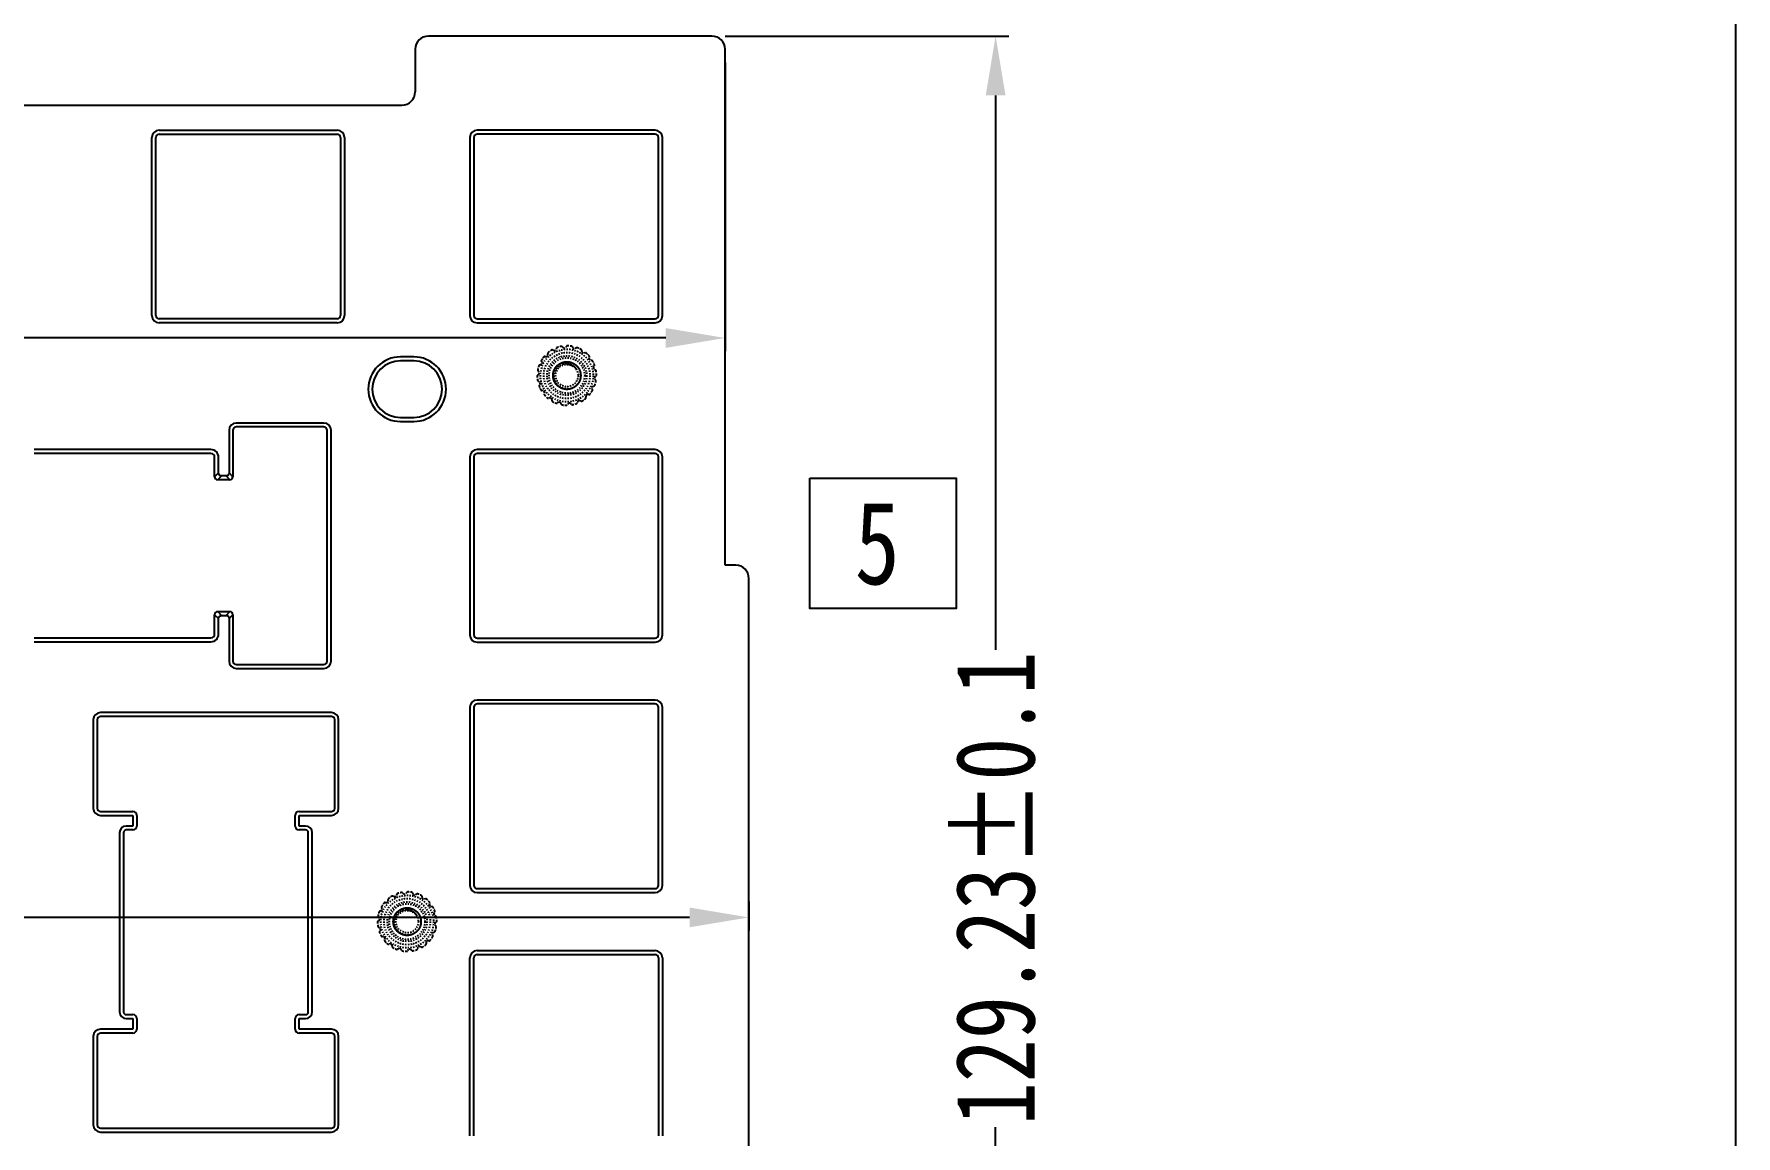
# Model space of a CAD drawing. Header units: inches. Extents: x 87 to 1202, y -45 to 350.
# Drawn here: x 1072.9 to 1201.9, y 188.5 to 272 of the extents above; entities that cross this region are included whole.
import ezdxf

# ---------------------------------------------------------------- set-up
doc = ezdxf.new("R2010")
doc.units = ezdxf.units.IN
doc.header["$LTSCALE"] = 0.909449
doc.header["$MEASUREMENT"] = 0
doc.header["$PDMODE"] = 3
doc.header["$PDSIZE"] = 0.3125
doc.linetypes.add('HIDDEN', pattern=[0.2, 0.1, -0.1])
doc.linetypes.add('PHANTOM', pattern=[0.8, 0.45, -0.05, 0.1, -0.05, 0.1, -0.05])
doc.layers.get('0').update_dxf_attribs({"linetype": 'CONTINUOUS'})
doc.layers.get('Defpoints').update_dxf_attribs({"linetype": 'CONTINUOUS'})
doc.layers.add('DEFAULT_2', color=8, linetype='HIDDEN')
doc.layers.add('DEFAULT_3', color=7, linetype='PHANTOM')
doc.styles.get("Standard").update_dxf_attribs({"font": 'txt', "width": 0.8})
doc.dimstyles.get("Standard").update_dxf_attribs({"dimtxt": 6, "dimasz": 4.5, "dimexe": 1, "dimexo": 1, "dimgap": 0.09, "dimtad": 0, "dimzin": 1, "dimdsep": 46, "dimtxsty": 'STANDARD', "dimcen": 0.09, "dimclrd": 5, "dimclre": 5, "dimclrt": 1, "dimadec": 0, "dimazin": 0, "dimtp": 0.01, "dimtm": 0.01, "dimtfac": 1, "dimtofl": 0, "dimtmove": 0, "dimatfit": 3, "dimfxl": 1, "dimtolj": 1, "dimtzin": 4, "dimarcsym": 0})

# ---------------------------------------------------------------- blocks, each defined once
blk = doc.blocks.new('*D7')
at = {"layer": 'DEFAULT_3', "color": 3, "linetype": 'ByBlock', "lineweight": -2}
for p, q in [((1125.28, 269.85), (1125.28, 247.96)), ((811.15, 248.96), (806.65, 248.96)), ((1120.78, 248.96), (815.65, 248.96))]:
    blk.add_line(p, q, dxfattribs=at)
at = {"layer": 'DEFAULT_3', "color": 3, "linetype": 'ByBlock'}
for points in [[(815.65, 249.71), (815.65, 248.21), (811.15, 248.96)], [(1120.78, 249.71), (1120.78, 248.21), (1125.28, 248.96)]]:
    blk.add_solid(points, dxfattribs=at)
at = {"layer": 'Defpoints', "color": 0, "linetype": 'ByBlock'}
for p in [(1125.28, 270.85), (811.15, 248.96), (1125.28, 248.96)]:
    blk.add_point(p, dxfattribs=at)
at = {"layer": 'DEFAULT_3', "color": 3, "linetype": 'ByBlock', "insert": (789.36, 248.96), "char_height": 6, "attachment_point": 5}
blk.add_mtext('\\A1;314.13%%P0.1', dxfattribs=at)
blk = doc.blocks.new('*D8')
at = {"layer": 'DEFAULT_3', "color": 3, "linetype": 'ByBlock', "lineweight": -2}
for p, q in [((769.86, 206.73), (769.86, 204.03)), ((1127.08, 206.23), (1127.08, 204.03)), ((769.86, 205.03), (764.05, 205.03)), ((1122.58, 205.03), (774.36, 205.03))]:
    blk.add_line(p, q, dxfattribs=at)
at = {"layer": 'DEFAULT_3', "color": 3, "linetype": 'ByBlock'}
for points in [[(774.36, 205.78), (774.36, 204.28), (769.86, 205.03)], [(1122.58, 205.78), (1122.58, 204.28), (1127.08, 205.03)]]:
    blk.add_solid(points, dxfattribs=at)
at = {"layer": 'Defpoints', "color": 0, "linetype": 'ByBlock'}
for p in [(769.86, 207.73), (1127.08, 207.23), (1127.08, 205.03)]:
    blk.add_point(p, dxfattribs=at)
at = {"layer": 'DEFAULT_3', "color": 3, "linetype": 'ByBlock', "insert": (746.4, 205.03), "char_height": 6, "attachment_point": 5}
blk.add_mtext('\\A1;357.22{\\H0.7x;\\S+0.1^ -0.2;}', dxfattribs=at)
blk = doc.blocks.new('*D11')
at = {"layer": 'DEFAULT_3', "color": 3, "linetype": 'ByBlock', "lineweight": -2}
for p, q in [((1125.28, 271.85), (1146.78, 271.85)), ((1145.78, 267.35), (1145.78, 225.32)), ((1145.78, 147.11), (1145.78, 189.14)), ((1125.28, 142.61), (1146.78, 142.61))]:
    blk.add_line(p, q, dxfattribs=at)
at = {"layer": 'DEFAULT_3', "color": 3, "linetype": 'ByBlock'}
for points in [[(1145.03, 267.35), (1146.53, 267.35), (1145.78, 271.85)], [(1145.03, 147.11), (1146.53, 147.11), (1145.78, 142.61)]]:
    blk.add_solid(points, dxfattribs=at)
at = {"layer": 'Defpoints', "color": 0, "linetype": 'ByBlock'}
for p in [(1124.28, 271.85), (1145.78, 271.85), (1124.28, 142.61)]:
    blk.add_point(p, dxfattribs=at)
at = {"layer": 'DEFAULT_3', "color": 3, "linetype": 'ByBlock', "insert": (1145.78, 207.23), "char_height": 6, "attachment_point": 5, "rotation": 90}
blk.add_mtext('\\A1;129.23%%P0.1', dxfattribs=at)

msp = doc.modelspace()

# ---------------------------------------------------------------- linework, layer by layer
at = {"color": 7, "linetype": 'Continuous'}
for p, q in [((1124.278, 271.846), (1102.778, 271.846)), ((1101.778, 270.846), (1101.778, 267.611)), ((1125.278, 231.733), (1125.278, 270.846)), ((987.495, 266.611), (1100.778, 266.611)), ((1082.371, 264.711), (1095.871, 264.711)), ((1119.97, 264.711), (1106.47, 264.711)), ((1081.821, 250.661), (1081.821, 264.161)), ((1082.121, 250.661), (1082.121, 264.161)), ((1082.371, 264.411), (1095.871, 264.411)), ((1096.121, 264.161), (1096.121, 250.661)), ((1096.421, 264.161), (1096.421, 250.661)), ((1105.92, 264.161), (1105.92, 250.661)), ((1106.22, 264.161), (1106.22, 250.661)), ((1119.97, 264.411), (1106.47, 264.411)), ((1120.22, 250.661), (1120.22, 264.161)), ((1120.52, 250.661), (1120.52, 264.161)), ((1095.871, 250.411), (1082.371, 250.411)), ((1106.47, 250.411), (1119.97, 250.411)), ((1095.871, 250.111), (1082.371, 250.111)), ((1106.47, 250.111), (1119.97, 250.111)), ((1101.671, 247.528), (1100.671, 247.528)), ((1101.671, 247.228), (1100.671, 247.228)), ((1100.671, 242.928), (1101.671, 242.928)), ((1100.671, 242.628), (1101.671, 242.628)), ((1087.666, 241.961), (1087.666, 238.724)), ((1087.966, 241.961), (1087.966, 238.443)), ((1094.859, 242.511), (1088.216, 242.511)), ((1094.859, 242.211), (1088.216, 242.211)), ((1095.109, 224.461), (1095.109, 241.961)), ((1095.409, 224.461), (1095.409, 241.961)), ((1086.296, 240.496), (1072.886, 240.496)), ((1086.296, 240.196), (1072.886, 240.196)), ((1119.97, 240.496), (1106.47, 240.496)), ((1119.97, 240.196), (1106.47, 240.196)), ((1086.577, 238.443), (1086.576, 239.916)), ((1086.876, 238.724), (1086.577, 238.443)), ((1086.876, 238.724), (1086.876, 239.916)), ((1087.966, 238.443), (1087.666, 238.724)), ((1105.92, 239.946), (1105.92, 226.446)), ((1106.22, 239.946), (1106.22, 226.446)), ((1120.22, 226.446), (1120.22, 239.946)), ((1120.52, 226.446), (1120.52, 239.946)), ((1086.808, 238.212), (1087.088, 238.511)), ((1087.734, 238.212), (1086.808, 238.212)), ((1087.454, 238.511), (1087.088, 238.511)), ((1087.454, 238.511), (1087.734, 238.212)), ((1126.078, 231.733), (1125.278, 231.733)), ((1127.078, 183.733), (1127.078, 230.733)), ((1086.576, 226.506), (1086.577, 227.98)), ((1086.577, 227.98), (1086.876, 227.699)), ((1086.808, 228.211), (1087.734, 228.211)), ((1087.088, 227.911), (1086.808, 228.211)), ((1086.876, 226.506), (1086.876, 227.699)), ((1087.088, 227.911), (1087.454, 227.911)), ((1087.734, 228.211), (1087.454, 227.911)), ((1087.666, 227.699), (1087.966, 227.98)), ((1087.666, 227.699), (1087.666, 224.461)), ((1087.966, 227.98), (1087.966, 224.461)), ((1072.886, 226.226), (1086.296, 226.226)), ((1072.886, 225.926), (1086.296, 225.926)), ((1106.47, 226.196), (1119.97, 226.196)), ((1106.47, 225.896), (1119.97, 225.896)), ((1088.216, 224.211), (1094.859, 224.211)), ((1088.216, 223.911), (1094.859, 223.911)), ((1105.92, 220.961), (1105.92, 207.461)), ((1106.22, 220.961), (1106.22, 207.461)), ((1119.97, 221.511), (1106.47, 221.511)), ((1119.97, 221.211), (1106.47, 221.211)), ((1120.22, 207.461), (1120.22, 220.961)), ((1120.52, 207.461), (1120.52, 220.961)), ((1077.376, 220.011), (1077.376, 213.311)), ((1077.676, 220.011), (1077.676, 213.311)), ((1095.426, 220.561), (1077.926, 220.561)), ((1095.426, 220.261), (1077.926, 220.261)), ((1095.676, 213.311), (1095.676, 220.011)), ((1095.976, 213.311), (1095.976, 220.011)), ((1077.926, 213.061), (1080.376, 213.061)), ((1092.976, 213.061), (1095.426, 213.061)), ((1077.926, 212.761), (1080.376, 212.761)), ((1080.376, 211.961), (1079.876, 211.961)), ((1080.376, 211.661), (1079.876, 211.661)), ((1080.376, 212.761), (1080.376, 211.961)), ((1080.676, 212.761), (1080.676, 211.961)), ((1092.676, 211.961), (1092.676, 212.761)), ((1092.976, 212.761), (1095.426, 212.761)), ((1092.976, 211.961), (1092.976, 212.761)), ((1093.476, 211.961), (1092.976, 211.961)), ((1093.476, 211.661), (1092.976, 211.661)), ((1079.376, 211.461), (1079.376, 197.861)), ((1079.676, 211.461), (1079.676, 197.861)), ((1093.676, 197.861), (1093.676, 211.461)), ((1093.976, 197.861), (1093.976, 211.461)), ((1106.47, 207.211), (1119.97, 207.211)), ((1106.47, 206.911), (1119.97, 206.911)), ((1105.92, 188.461), (1105.92, 201.961)), ((1106.22, 188.461), (1106.22, 201.961)), ((1106.47, 202.511), (1119.97, 202.511)), ((1106.47, 202.211), (1119.97, 202.211)), ((1120.22, 201.961), (1120.22, 188.461)), ((1120.52, 201.961), (1120.52, 188.461)), ((1079.876, 197.661), (1080.376, 197.661)), ((1092.976, 197.661), (1093.476, 197.661)), ((1080.376, 196.561), (1077.926, 196.561)), ((1080.376, 196.261), (1077.926, 196.261)), ((1079.876, 197.361), (1080.376, 197.361)), ((1080.376, 197.361), (1080.376, 196.561)), ((1080.676, 197.361), (1080.676, 196.561)), ((1092.676, 196.561), (1092.676, 197.361)), ((1092.976, 197.361), (1093.476, 197.361)), ((1092.976, 196.561), (1092.976, 197.361)), ((1095.426, 196.561), (1092.976, 196.561)), ((1095.426, 196.261), (1092.976, 196.261)), ((1077.376, 196.011), (1077.376, 189.311)), ((1077.676, 196.011), (1077.676, 189.311)), ((1095.676, 189.311), (1095.676, 196.011)), ((1095.976, 189.311), (1095.976, 196.011)), ((1077.926, 189.061), (1095.426, 189.061)), ((1077.926, 188.761), (1095.426, 188.761))]:
    msp.add_line(p, q, dxfattribs=at)
for points in [[(644.318, -44.893), (1201.904, -44.893), (1201.904, 349.359), (644.318, 349.359)], [(1131.708, 238.34), (1142.801, 238.34), (1142.801, 228.445), (1131.708, 228.445)]]:
    msp.add_lwpolyline(points, close=True)
for centre, radius, start, end in [((1102.778, 270.846), 1, 90, 180), ((1124.278, 270.846), 1, 0, 90), ((1100.778, 267.611), 1, 270, 0), ((1082.371, 264.161), 0.55, 90, 180), ((1095.871, 264.161), 0.55, 0, 90), ((1106.47, 264.161), 0.55, 90.00002, 179.99998), ((1119.97, 264.161), 0.55, 0.00002, 89.99998), ((1082.371, 264.161), 0.25, 90, 180), ((1095.871, 264.161), 0.25, 0, 90), ((1106.47, 264.161), 0.25, 90.00003, 180), ((1119.97, 264.161), 0.25, 0.00003, 90), ((1082.371, 250.661), 0.55, 180, 270), ((1082.371, 250.661), 0.25, 180, 270), ((1095.871, 250.661), 0.55, 270, 360), ((1095.871, 250.661), 0.25, 270, 0), ((1106.47, 250.661), 0.55, 180.00002, 269.99998), ((1106.47, 250.661), 0.25, 180.00003, 270), ((1119.97, 250.661), 0.55, 270.00002, 359.99998), ((1119.97, 250.661), 0.25, 270.00003, 0), ((1100.671, 245.078), 2.45, 90, 270), ((1100.671, 245.078), 2.15, 90, 270), ((1101.671, 245.078), 2.45, 270, 90), ((1101.671, 245.078), 2.15, 270, 90), ((1088.216, 241.961), 0.55, 90.00002, 179.99999), ((1088.216, 241.961), 0.25, 90, 179.99997), ((1094.859, 241.961), 0.55, 0.00002, 89.99998), ((1094.859, 241.961), 0.25, 0, 89.99997), ((1086.296, 239.916), 0.58, 0.00001, 89.99998), ((1086.296, 239.916), 0.28, 0, 89.99998), ((1106.47, 239.946), 0.55, 90.00002, 179.99998), ((1106.47, 239.946), 0.25, 90.00003, 180), ((1119.97, 239.946), 0.55, 0.00002, 89.99998), ((1119.97, 239.946), 0.25, 0.00003, 90), ((1086.826, 238.461), 0.25, 184.20132, 265.19767), ((1087.716, 238.461), 0.25, 274.20132, 355.19767), ((1126.078, 230.733), 1, 0, 90), ((1086.826, 227.961), 0.25, 94.20132, 175.19767), ((1087.716, 227.961), 0.25, 4.20132, 85.19767), ((1086.296, 226.506), 0.58, 270.00002, 359.99999), ((1086.296, 226.506), 0.28, 269.99998, 0), ((1106.47, 226.446), 0.55, 180.00002, 269.99998), ((1106.47, 226.446), 0.25, 180.00003, 270), ((1119.97, 226.446), 0.55, 270.00002, 359.99998), ((1119.97, 226.446), 0.25, 270.00003, 0), ((1088.216, 224.461), 0.55, 180.00001, 269.99998), ((1088.216, 224.461), 0.25, 180, 269.99997), ((1094.859, 224.461), 0.55, 270.00002, 359.99998), ((1094.859, 224.461), 0.25, 270, 359.99997), ((1106.47, 220.961), 0.55, 90.00002, 179.99998), ((1106.47, 220.961), 0.25, 90.00003, 180), ((1119.97, 220.961), 0.55, 0.00002, 89.99998), ((1119.97, 220.961), 0.25, 0.00003, 90), ((1077.926, 220.011), 0.55, 90, 180), ((1077.926, 220.011), 0.25, 90, 180), ((1095.426, 220.011), 0.55, 0, 90), ((1095.426, 220.011), 0.25, 0, 90), ((1077.926, 213.311), 0.55, 180, 270), ((1077.926, 213.311), 0.25, 180, 270), ((1080.376, 212.761), 0.3, 0, 90), ((1092.976, 212.761), 0.3, 90, 180), ((1095.426, 213.311), 0.55, 270, 0), ((1095.426, 213.311), 0.25, 270, 0), ((1079.876, 211.461), 0.5, 90, 180), ((1079.876, 211.461), 0.2, 90, 180), ((1080.376, 211.961), 0.3, 270, 0), ((1092.976, 211.961), 0.3, 180, 270), ((1093.476, 211.461), 0.5, 0, 90), ((1093.476, 211.461), 0.2, 0, 90), ((1106.47, 207.461), 0.55, 180.00002, 269.99998), ((1106.47, 207.461), 0.25, 180.00003, 270), ((1119.97, 207.461), 0.55, 270.00002, 359.99998), ((1119.97, 207.461), 0.25, 270.00003, 0), ((1106.47, 201.961), 0.55, 90, 180), ((1106.47, 201.961), 0.25, 90, 180), ((1119.97, 201.961), 0.55, 0, 90), ((1119.97, 201.961), 0.25, 0, 90), ((1079.876, 197.861), 0.5, 180, 270), ((1079.876, 197.861), 0.2, 180, 270), ((1080.376, 197.361), 0.3, 0, 90), ((1092.976, 197.361), 0.3, 90, 180), ((1093.476, 197.861), 0.5, 270, 0), ((1093.476, 197.861), 0.2, 270, 0), ((1077.926, 196.011), 0.55, 90, 180), ((1077.926, 196.011), 0.25, 90, 180), ((1080.376, 196.561), 0.3, 270, 0), ((1092.976, 196.561), 0.3, 180, 270), ((1095.426, 196.011), 0.55, 0, 90), ((1095.426, 196.011), 0.25, 0, 90), ((1077.926, 189.311), 0.55, 180, 270), ((1077.926, 189.311), 0.25, 180, 270), ((1095.426, 189.311), 0.55, 270, 0), ((1095.426, 189.311), 0.25, 270, 0)]:
    msp.add_arc(centre, radius, start, end, dxfattribs=at)
for points in [[(1086.914, 238.583), (1086.885, 238.622), (1086.876, 238.675), (1086.876, 238.724)], [(1087.666, 238.724), (1087.666, 238.661), (1087.644, 238.587), (1087.594, 238.549)], [(1087.088, 238.511), (1087.026, 238.511), (1086.952, 238.533), (1086.914, 238.583)], [(1087.594, 238.549), (1087.556, 238.52), (1087.502, 238.511), (1087.454, 238.511)], [(1086.876, 227.699), (1086.876, 227.762), (1086.898, 227.836), (1086.948, 227.873)], [(1086.948, 227.873), (1086.987, 227.902), (1087.04, 227.911), (1087.088, 227.911)], [(1087.454, 227.911), (1087.517, 227.911), (1087.59, 227.89), (1087.628, 227.839)], [(1087.628, 227.839), (1087.657, 227.801), (1087.666, 227.748), (1087.666, 227.699)]]:
    msp.add_open_spline(points, degree=3, dxfattribs=at)
at = {"layer": 'DEFAULT_2', "color": 8, "linetype": 'HIDDEN'}
for p, q in [((1111.83, 247.659), (1111.831, 247.788)), ((1112.32, 248.002), (1112.19, 248.047)), ((1112.492, 248.182), (1112.446, 248.061)), ((1113.024, 248.215), (1112.917, 248.303)), ((1113.248, 248.326), (1113.163, 248.228)), ((1113.759, 248.175), (1113.689, 248.294)), ((1114.007, 248.203), (1113.894, 248.139)), ((1114.436, 247.887), (1114.41, 248.022)), ((1114.678, 247.827), (1114.55, 247.806)), ((1111.092, 246.466), (1111.174, 246.366)), ((1111.329, 246.943), (1111.2, 246.895)), ((1111.345, 247.192), (1111.388, 247.07)), ((1111.601, 247.558), (1111.731, 247.56)), ((1113.278, 246.961), (1113.278, 247.159)), ((1114.973, 247.384), (1114.995, 247.519)), ((1115.181, 247.245), (1115.053, 247.269)), ((1115.306, 246.727), (1115.373, 246.847)), ((1115.454, 246.526), (1115.342, 246.592)), ((1111.162, 246.226), (1111.058, 246.137)), ((1111.214, 245.631), (1111.102, 245.697)), ((1111.25, 245.496), (1111.183, 245.376)), ((1115.168, 245.153), (1115.211, 245.03)), ((1115.227, 245.279), (1115.356, 245.328)), ((1115.382, 245.857), (1115.464, 245.757)), ((1115.394, 245.996), (1115.499, 246.086)), ((1111.503, 244.954), (1111.375, 244.978)), ((1111.583, 244.839), (1111.561, 244.704)), ((1112.006, 244.416), (1111.878, 244.395)), ((1112.12, 244.336), (1112.146, 244.201)), ((1112.662, 244.083), (1112.549, 244.02)), ((1112.797, 244.047), (1112.868, 243.929)), ((1113.393, 243.995), (1113.308, 243.897)), ((1113.532, 244.007), (1113.639, 243.92)), ((1114.11, 244.162), (1114.064, 244.041)), ((1114.237, 244.221), (1114.366, 244.176)), ((1114.726, 244.564), (1114.725, 244.434)), ((1114.955, 244.665), (1114.825, 244.663)), ((1100.212, 206.602), (1100.082, 206.647)), ((1100.384, 206.782), (1100.339, 206.661)), ((1100.916, 206.815), (1100.81, 206.903)), ((1101.14, 206.926), (1101.055, 206.828)), ((1101.651, 206.775), (1101.581, 206.894)), ((1101.899, 206.803), (1101.786, 206.739)), ((1102.328, 206.487), (1102.303, 206.622)), ((1099.221, 205.543), (1099.092, 205.495)), ((1099.237, 205.792), (1099.28, 205.67)), ((1099.493, 206.158), (1099.623, 206.16)), ((1099.722, 206.259), (1099.724, 206.388)), ((1101.17, 205.561), (1101.17, 205.759)), ((1102.571, 206.427), (1102.443, 206.406)), ((1102.865, 205.984), (1102.888, 206.119)), ((1103.073, 205.845), (1102.946, 205.869)), ((1103.198, 205.327), (1103.266, 205.447)), ((1103.346, 205.126), (1103.234, 205.192)), ((1099.054, 204.826), (1098.95, 204.737)), ((1098.984, 205.066), (1099.066, 204.966)), ((1099.106, 204.231), (1098.995, 204.297)), ((1099.142, 204.096), (1099.075, 203.976)), ((1103.12, 203.879), (1103.248, 203.928)), ((1103.274, 204.457), (1103.357, 204.357)), ((1103.287, 204.596), (1103.391, 204.686)), ((1099.395, 203.554), (1099.268, 203.578)), ((1099.475, 203.439), (1099.453, 203.304)), ((1099.898, 203.016), (1099.77, 202.995)), ((1100.013, 202.936), (1100.038, 202.801)), ((1100.555, 202.683), (1100.441, 202.62)), ((1100.69, 202.647), (1100.76, 202.529)), ((1101.285, 202.595), (1101.201, 202.497)), ((1101.425, 202.607), (1101.531, 202.52)), ((1102.002, 202.762), (1101.956, 202.641)), ((1102.129, 202.821), (1102.259, 202.776)), ((1102.619, 203.164), (1102.617, 203.034)), ((1102.847, 203.265), (1102.718, 203.263)), ((1103.061, 203.753), (1103.104, 203.63))]:
    msp.add_line(p, q, dxfattribs=at)
for centre, radius in [((1113.278, 246.111), 2), ((1113.278, 246.111), 1.75), ((1113.278, 246.111), 1.5), ((1113.278, 246.111), 1.35), ((1113.278, 246.111), 0.85), ((1101.17, 204.711), 2), ((1101.17, 204.711), 1.75), ((1101.17, 204.711), 1.5), ((1101.17, 204.711), 1.35), ((1101.17, 204.711), 0.85)]:
    msp.add_circle(centre, radius, dxfattribs=at)
for centre, radius, start, end in [((1111.931, 247.787), 0.1, 128.78772, 179.31073), ((1113.278, 246.111), 2.25, 121.21228, 128.78772), ((1112.164, 247.95), 0.1, 70.68927, 121.21228), ((1112.353, 248.096), 0.1, 250.68927, 339.31073), ((1112.586, 248.147), 0.1, 108.78772, 159.31073), ((1113.278, 246.111), 2.25, 101.21228, 108.78772), ((1112.86, 248.22), 0.1, 50.68927, 101.21228), ((1113.087, 248.293), 0.1, 230.68927, 319.31073), ((1113.324, 248.261), 0.1, 88.78772, 139.31073), ((1113.278, 246.111), 2.25, 81.21228, 88.78772), ((1113.607, 248.236), 0.1, 30.68927, 81.21228), ((1113.845, 248.227), 0.1, 210.68927, 299.31073), ((1114.056, 248.116), 0.1, 68.78772, 119.31073), ((1113.278, 246.111), 2.25, 61.21228, 68.78772), ((1114.313, 247.996), 0.1, 10.68927, 61.21228), ((1114.534, 247.905), 0.1, 190.68927, 279.31073), ((1114.695, 247.729), 0.1, 48.78772, 99.31073), ((1113.278, 246.111), 2.25, 41.21228, 48.78772), ((1111.169, 246.529), 0.1, 168.78772, 219.31073), ((1113.278, 246.111), 2.25, 161.21228, 168.78772), ((1111.243, 246.804), 0.1, 110.68927, 161.21228), ((1111.293, 247.037), 0.1, 290.68927, 19.31073), ((1111.439, 247.226), 0.1, 148.78772, 199.31073), ((1113.278, 246.111), 2.25, 141.21228, 148.78772), ((1111.602, 247.458), 0.1, 90.68927, 141.21228), ((1111.73, 247.66), 0.1, 270.68927, 359.31073), ((1114.895, 247.528), 0.1, 350.68927, 41.21228), ((1115.072, 247.367), 0.1, 170.68927, 259.31073), ((1115.162, 247.147), 0.1, 28.78772, 79.31073), ((1113.278, 246.111), 2.25, 21.21228, 28.78772), ((1115.393, 246.678), 0.1, 150.68927, 239.31073), ((1115.282, 246.889), 0.1, 330.68927, 21.21228), ((1115.403, 246.44), 0.1, 8.78772, 59.31073), ((1113.278, 246.111), 2.25, 1.21228, 8.78772), ((1111.129, 246.066), 0.1, 130.68927, 181.21228), ((1113.278, 246.111), 2.25, 181.21228, 188.78772), ((1111.153, 245.783), 0.1, 188.78772, 239.31073), ((1111.097, 246.302), 0.1, 310.68927, 39.31073), ((1111.274, 245.333), 0.1, 150.68927, 201.21228), ((1113.278, 246.111), 2.25, 201.21228, 208.78772), ((1111.163, 245.545), 0.1, 330.68927, 59.31073), ((1115.263, 245.186), 0.1, 110.68927, 199.31073), ((1115.314, 245.419), 0.1, 290.68927, 341.21228), ((1115.459, 245.921), 0.1, 130.68927, 219.31073), ((1113.278, 246.111), 2.25, 341.21228, 348.78772), ((1115.387, 245.693), 0.1, 348.78772, 39.31073), ((1115.428, 246.157), 0.1, 310.68927, 1.21228), ((1111.394, 245.076), 0.1, 208.78772, 259.31073), ((1111.484, 244.855), 0.1, 350.68927, 79.31073), ((1111.661, 244.695), 0.1, 170.68927, 221.21228), ((1113.278, 246.111), 2.25, 221.21228, 228.78772), ((1111.862, 244.494), 0.1, 228.78772, 279.31073), ((1112.022, 244.318), 0.1, 10.68927, 99.31073), ((1112.243, 244.227), 0.1, 190.68927, 241.21228), ((1113.278, 246.111), 2.25, 241.21228, 248.78772), ((1112.5, 244.107), 0.1, 248.78772, 299.31073), ((1112.711, 243.996), 0.1, 30.68927, 119.31073), ((1112.95, 243.987), 0.1, 210.68927, 261.21228), ((1113.278, 246.111), 2.25, 261.21228, 268.78772), ((1113.233, 243.962), 0.1, 268.78772, 319.31073), ((1113.469, 243.93), 0.1, 50.68927, 139.31073), ((1113.696, 244.002), 0.1, 230.68927, 281.21228), ((1113.278, 246.111), 2.25, 281.21228, 288.78772), ((1113.971, 244.076), 0.1, 288.78772, 339.31073), ((1114.204, 244.127), 0.1, 70.68927, 159.31073), ((1114.392, 244.273), 0.1, 250.68927, 301.21228), ((1113.278, 246.111), 2.25, 301.21228, 308.78772), ((1114.625, 244.436), 0.1, 308.78772, 359.31073), ((1114.826, 244.563), 0.1, 90.68927, 179.31073), ((1114.954, 244.765), 0.1, 270.68927, 321.21228), ((1113.278, 246.111), 2.25, 321.21228, 328.78772), ((1115.117, 244.997), 0.1, 328.78772, 19.31073), ((1099.824, 206.387), 0.1, 128.78772, 179.31073), ((1101.17, 204.711), 2.25, 121.21228, 128.78772), ((1100.056, 206.55), 0.1, 70.68927, 121.21228), ((1100.245, 206.696), 0.1, 250.68927, 339.31073), ((1100.478, 206.747), 0.1, 108.78772, 159.31073), ((1101.17, 204.711), 2.25, 101.21228, 108.78772), ((1100.752, 206.82), 0.1, 50.68927, 101.21228), ((1100.98, 206.893), 0.1, 230.68927, 319.31073), ((1101.216, 206.861), 0.1, 88.78772, 139.31073), ((1101.17, 204.711), 2.25, 81.21228, 88.78772), ((1101.499, 206.836), 0.1, 30.68927, 81.21228), ((1101.737, 206.827), 0.1, 210.68927, 299.31073), ((1101.948, 206.716), 0.1, 68.78772, 119.31073), ((1101.17, 204.711), 2.25, 61.21228, 68.78772), ((1102.206, 206.596), 0.1, 10.68927, 61.21228), ((1102.426, 206.505), 0.1, 190.68927, 279.31073), ((1102.587, 206.329), 0.1, 48.78772, 99.31073), ((1099.061, 205.129), 0.1, 168.78772, 219.31073), ((1101.17, 204.711), 2.25, 161.21228, 168.78772), ((1099.135, 205.404), 0.1, 110.68927, 161.21228), ((1099.186, 205.637), 0.1, 290.68927, 19.31073), ((1099.332, 205.826), 0.1, 148.78772, 199.31073), ((1101.17, 204.711), 2.25, 141.21228, 148.78772), ((1099.495, 206.058), 0.1, 90.68927, 141.21228), ((1099.622, 206.26), 0.1, 270.68927, 359.31073), ((1101.17, 204.711), 2.25, 41.21228, 48.78772), ((1102.788, 206.128), 0.1, 350.68927, 41.21228), ((1102.964, 205.967), 0.1, 170.68927, 259.31073), ((1103.055, 205.747), 0.1, 28.78772, 79.31073), ((1101.17, 204.711), 2.25, 21.21228, 28.78772), ((1103.286, 205.278), 0.1, 150.68927, 239.31073), ((1103.175, 205.489), 0.1, 330.68927, 21.21228), ((1099.021, 204.666), 0.1, 130.68927, 181.21228), ((1101.17, 204.711), 2.25, 181.21228, 188.78772), ((1099.046, 204.383), 0.1, 188.78772, 239.31073), ((1098.989, 204.902), 0.1, 310.68927, 39.31073), ((1099.166, 203.933), 0.1, 150.68927, 201.21228), ((1101.17, 204.711), 2.25, 201.21228, 208.78772), ((1099.055, 204.145), 0.1, 330.68927, 59.31073), ((1103.155, 203.786), 0.1, 110.68927, 199.31073), ((1103.206, 204.019), 0.1, 290.68927, 341.21228), ((1103.352, 204.521), 0.1, 130.68927, 219.31073), ((1101.17, 204.711), 2.25, 341.21228, 348.78772), ((1103.295, 205.04), 0.1, 8.78772, 59.31073), ((1103.279, 204.293), 0.1, 348.78772, 39.31073), ((1103.32, 204.757), 0.1, 310.68927, 1.21228), ((1101.17, 204.711), 2.25, 1.21228, 8.78772), ((1099.286, 203.676), 0.1, 208.78772, 259.31073), ((1099.377, 203.455), 0.1, 350.68927, 79.31073), ((1099.553, 203.295), 0.1, 170.68927, 221.21228), ((1101.17, 204.711), 2.25, 221.21228, 228.78772), ((1099.754, 203.094), 0.1, 228.78772, 279.31073), ((1099.914, 202.918), 0.1, 10.68927, 99.31073), ((1100.135, 202.827), 0.1, 190.68927, 241.21228), ((1101.17, 204.711), 2.25, 241.21228, 248.78772), ((1100.392, 202.707), 0.1, 248.78772, 299.31073), ((1100.604, 202.596), 0.1, 30.68927, 119.31073), ((1101.361, 202.53), 0.1, 50.68927, 139.31073), ((1101.17, 204.711), 2.25, 281.21228, 288.78772), ((1101.863, 202.676), 0.1, 288.78772, 339.31073), ((1102.096, 202.727), 0.1, 70.68927, 159.31073), ((1102.285, 202.873), 0.1, 250.68927, 301.21228), ((1101.17, 204.711), 2.25, 301.21228, 308.78772), ((1102.517, 203.036), 0.1, 308.78772, 359.31073), ((1102.719, 203.163), 0.1, 90.68927, 179.31073), ((1102.846, 203.365), 0.1, 270.68927, 321.21228), ((1101.17, 204.711), 2.25, 321.21228, 328.78772), ((1103.009, 203.597), 0.1, 328.78772, 19.31073), ((1100.842, 202.587), 0.1, 210.68927, 261.21228), ((1101.17, 204.711), 2.25, 261.21228, 268.78772), ((1101.125, 202.562), 0.1, 268.78772, 319.31073), ((1101.588, 202.602), 0.1, 230.68927, 281.21228)]:
    msp.add_arc(centre, radius, start, end, dxfattribs=at)
for points, knots in [([(1113.278, 247.159), (1113.374, 247.159), (1113.567, 247.132), (1113.833, 247.015), (1114.059, 246.83), (1114.224, 246.59), (1114.32, 246.315), (1114.335, 246.024), (1114.272, 245.739), (1114.133, 245.484), (1113.93, 245.274), (1113.677, 245.129), (1113.442, 245.069), (1113.249, 245.061), (1113.058, 245.08), (1112.872, 245.137), (1112.703, 245.231), (1112.588, 245.319), (1112.486, 245.421), (1112.398, 245.536), (1112.328, 245.663), (1112.275, 245.797), (1112.242, 245.938), (1112.228, 246.082), (1112.233, 246.227), (1112.259, 246.369), (1112.305, 246.506), (1112.368, 246.636), (1112.448, 246.757), (1112.545, 246.864), (1112.656, 246.958), (1112.778, 247.035), (1112.909, 247.095), (1113.094, 247.15), (1113.288, 247.166), (1113.479, 247.143), (1113.665, 247.093), (1113.839, 247.005), (1113.989, 246.885), (1114.122, 246.745), (1114.249, 246.538), (1114.329, 246.258), (1114.328, 245.966), (1114.225, 245.594), (1113.907, 245.206), (1113.432, 245.044), (1113.047, 245.076), (1112.774, 245.178), (1112.539, 245.351), (1112.389, 245.542), (1112.305, 245.715), (1112.245, 245.898), (1112.223, 246.092), (1112.241, 246.284), (1112.286, 246.471), (1112.369, 246.647), (1112.485, 246.801), (1112.587, 246.903), (1112.703, 246.99), (1112.829, 247.061), (1112.963, 247.114), (1113.104, 247.148), (1113.248, 247.162), (1113.393, 247.156), (1113.535, 247.13), (1113.673, 247.085), (1113.803, 247.022), (1113.923, 246.941), (1114.031, 246.845), (1114.124, 246.735), (1114.202, 246.612), (1114.262, 246.481), (1114.303, 246.342), (1114.333, 246.152), (1114.319, 245.909), (1114.225, 245.633), (1114.059, 245.394), (1113.835, 245.208), (1113.568, 245.091), (1113.279, 245.05), (1112.991, 245.091), (1112.723, 245.207), (1112.499, 245.392), (1112.332, 245.631), (1112.238, 245.907), (1112.22, 246.198), (1112.263, 246.388), (1112.297, 246.477)], [0, 0, 0, 0, 0.0156207, 0.0312417, 0.0468618, 0.0624828, 0.0781031, 0.0937235, 0.1093442, 0.1249647, 0.1405859, 0.1562066, 0.1718275, 0.1796564, 0.187485, 0.2031064, 0.2109353, 0.2187644, 0.2265933, 0.2344223, 0.2422506, 0.2500798, 0.2579085, 0.2657376, 0.273566, 0.2813951, 0.2892239, 0.2970531, 0.304882, 0.3127109, 0.3205401, 0.328369, 0.3361983, 0.3440269, 0.3596489, 0.3674779, 0.3753061, 0.3909275, 0.3987563, 0.4065849, 0.422206, 0.4378259, 0.4534474, 0.4690682, 0.5000189, 0.5309693, 0.5465897, 0.5622108, 0.5778305, 0.5934519, 0.6012804, 0.6091092, 0.6247304, 0.6325586, 0.6403878, 0.6560103, 0.6638391, 0.6716685, 0.6794976, 0.6873268, 0.6951557, 0.7029845, 0.7108136, 0.7186426, 0.7264716, 0.7343, 0.7421292, 0.7499578, 0.7577868, 0.765615, 0.7734441, 0.7812731, 0.7891022, 0.7969311, 0.8125525, 0.8281721, 0.8437932, 0.8594143, 0.8750359, 0.8906567, 0.9062774, 0.9218976, 0.9375176, 0.9531382, 0.968758, 0.9843791, 1, 1, 1, 1]), ([(1112.592, 245.32), (1112.52, 245.383), (1112.391, 245.529), (1112.288, 245.749), (1112.242, 245.936), (1112.223, 246.127), (1112.249, 246.369), (1112.358, 246.64), (1112.537, 246.869), (1112.77, 247.043), (1113.043, 247.145), (1113.334, 247.171), (1113.62, 247.115), (1113.88, 246.985), (1114.095, 246.788), (1114.223, 246.581), (1114.289, 246.4), (1114.318, 246.259), (1114.329, 246.114), (1114.319, 245.97), (1114.29, 245.828), (1114.225, 245.647), (1114.124, 245.481), (1113.992, 245.34), (1113.879, 245.25), (1113.755, 245.175), (1113.622, 245.118), (1113.483, 245.08), (1113.339, 245.062), (1113.194, 245.064), (1113.051, 245.085), (1112.912, 245.126), (1112.737, 245.205), (1112.58, 245.321), (1112.451, 245.463), (1112.343, 245.623), (1112.269, 245.803), (1112.234, 245.993), (1112.225, 246.185), (1112.265, 246.425), (1112.367, 246.645), (1112.484, 246.799), (1112.619, 246.936), (1112.822, 247.07), (1113.1, 247.157), (1113.392, 247.167), (1113.674, 247.095), (1113.927, 246.951), (1114.097, 246.777), (1114.2, 246.614), (1114.281, 246.44), (1114.335, 246.202), (1114.322, 245.96), (1114.273, 245.773), (1114.199, 245.596), (1114.088, 245.435), (1113.949, 245.302), (1113.792, 245.19), (1113.614, 245.111), (1113.426, 245.071), (1113.282, 245.061), (1113.137, 245.07), (1112.996, 245.099), (1112.859, 245.147), (1112.731, 245.214), (1112.613, 245.298), (1112.507, 245.397), (1112.416, 245.51), (1112.317, 245.675), (1112.254, 245.859), (1112.229, 246.05), (1112.23, 246.195), (1112.252, 246.338), (1112.293, 246.476), (1112.352, 246.608), (1112.455, 246.771), (1112.59, 246.911), (1112.749, 247.02), (1112.922, 247.105), (1113.158, 247.165), (1113.449, 247.159), (1113.727, 247.072), (1113.972, 246.914), (1114.164, 246.695), (1114.29, 246.432), (1114.338, 246.145), (1114.313, 245.903), (1114.253, 245.719), (1114.169, 245.546), (1114.021, 245.354), (1113.864, 245.238), (1113.78, 245.192)], [0, 0, 0, 0, 0.0156096, 0.031221, 0.0390447, 0.0468683, 0.0624787, 0.0780888, 0.0936992, 0.1093098, 0.1249201, 0.1405311, 0.156141, 0.1717516, 0.1873612, 0.2029723, 0.210796, 0.2186198, 0.2264437, 0.2342675, 0.242091, 0.2499147, 0.2655261, 0.2733497, 0.2811733, 0.2889973, 0.2968212, 0.3046448, 0.3124685, 0.3202923, 0.3281163, 0.33594, 0.3437638, 0.3593756, 0.3671993, 0.3750228, 0.390634, 0.3984577, 0.4062812, 0.4218922, 0.437502, 0.4453257, 0.4531497, 0.4687598, 0.4843705, 0.499981, 0.5155915, 0.5312022, 0.5468126, 0.5546364, 0.5624603, 0.57807, 0.5936809, 0.6015045, 0.6093282, 0.6249393, 0.632763, 0.6405865, 0.6561984, 0.6640219, 0.6718457, 0.6796696, 0.6874935, 0.6953171, 0.7031409, 0.7109647, 0.7187886, 0.7266122, 0.7344359, 0.7500473, 0.7578711, 0.7656947, 0.7735183, 0.7813423, 0.7891661, 0.7969897, 0.8126009, 0.8204246, 0.8282482, 0.8438586, 0.8594686, 0.8750795, 0.8906898, 0.9063003, 0.9219107, 0.937521, 0.9531313, 0.9609552, 0.9687788, 0.9843901, 1, 1, 1, 1]), ([(1112.297, 246.477), (1112.33, 246.567), (1112.422, 246.739), (1112.626, 246.947), (1112.877, 247.094), (1113.16, 247.165), (1113.451, 247.158), (1113.729, 247.071), (1113.974, 246.913), (1114.165, 246.693), (1114.29, 246.43), (1114.338, 246.142), (1114.312, 245.9), (1114.252, 245.717), (1114.168, 245.544), (1114.049, 245.39), (1113.902, 245.265), (1113.78, 245.188), (1113.648, 245.128), (1113.509, 245.086), (1113.367, 245.064), (1113.222, 245.062), (1113.078, 245.08), (1112.938, 245.117), (1112.805, 245.173), (1112.681, 245.247), (1112.568, 245.337), (1112.468, 245.442), (1112.384, 245.56), (1112.316, 245.688), (1112.268, 245.824), (1112.238, 245.965), (1112.227, 246.11), (1112.24, 246.302), (1112.293, 246.489), (1112.382, 246.66), (1112.493, 246.817), (1112.637, 246.949), (1112.802, 247.048), (1112.979, 247.123), (1113.218, 247.17), (1113.508, 247.147), (1113.781, 247.045), (1114.093, 246.818), (1114.347, 246.384), (1114.332, 245.882), (1114.167, 245.533), (1113.977, 245.312), (1113.733, 245.153), (1113.501, 245.08), (1113.309, 245.061), (1113.117, 245.069), (1112.928, 245.116), (1112.754, 245.2), (1112.595, 245.308), (1112.458, 245.447), (1112.355, 245.609), (1112.295, 245.741), (1112.253, 245.879), (1112.231, 246.022), (1112.229, 246.167), (1112.246, 246.311), (1112.284, 246.45), (1112.34, 246.584), (1112.413, 246.708), (1112.503, 246.821), (1112.608, 246.921), (1112.726, 247.005), (1112.854, 247.073), (1112.99, 247.122), (1113.131, 247.152), (1113.276, 247.162), (1113.42, 247.153), (1113.609, 247.114), (1113.831, 247.016), (1114.057, 246.832), (1114.223, 246.592), (1114.319, 246.317), (1114.335, 246.026), (1114.273, 245.742), (1114.134, 245.485), (1113.932, 245.275), (1113.679, 245.13), (1113.397, 245.057), (1113.106, 245.065), (1112.828, 245.151), (1112.665, 245.257), (1112.592, 245.32)], [0, 0, 0, 0, 0.0156206, 0.0312417, 0.0468618, 0.0624828, 0.0781032, 0.0937235, 0.1093442, 0.1249647, 0.140586, 0.1562066, 0.1718275, 0.1796564, 0.187485, 0.2031065, 0.2109353, 0.2187644, 0.2265933, 0.2344223, 0.2422506, 0.2500798, 0.2579085, 0.2657376, 0.2735661, 0.2813951, 0.289224, 0.2970531, 0.304882, 0.3127109, 0.3205401, 0.3283691, 0.3361983, 0.3440269, 0.359649, 0.367478, 0.3753061, 0.3909275, 0.3987563, 0.4065849, 0.4222061, 0.437826, 0.4534474, 0.4690682, 0.500019, 0.5309693, 0.5465897, 0.5622108, 0.5778305, 0.5934519, 0.6012804, 0.6091092, 0.6247304, 0.6325587, 0.6403878, 0.6560103, 0.6638391, 0.6716686, 0.6794976, 0.6873268, 0.6951557, 0.7029845, 0.7108136, 0.7186426, 0.7264716, 0.7343, 0.7421292, 0.7499578, 0.7577868, 0.765615, 0.7734441, 0.7812731, 0.7891022, 0.7969312, 0.8125525, 0.8281721, 0.8437932, 0.8594143, 0.8750359, 0.8906567, 0.9062774, 0.9218976, 0.9375176, 0.9531382, 0.968758, 0.9843791, 1, 1, 1, 1]), ([(1113.78, 245.192), (1113.698, 245.151), (1113.523, 245.091), (1113.247, 245.072), (1113.02, 245.119), (1112.852, 245.191), (1112.694, 245.284), (1112.525, 245.442), (1112.403, 245.639), (1112.342, 245.811), (1112.306, 245.991), (1112.308, 246.176), (1112.348, 246.355), (1112.398, 246.483), (1112.466, 246.603), (1112.55, 246.712), (1112.649, 246.808), (1112.761, 246.888), (1112.884, 246.95), (1113.014, 246.994), (1113.15, 247.018), (1113.287, 247.021), (1113.424, 247.004), (1113.556, 246.966), (1113.681, 246.908), (1113.833, 246.806), (1113.928, 246.704), (1113.979, 246.628)], [0, 0, 0, 0, 0.0624553, 0.1248968, 0.1873396, 0.218634, 0.2499241, 0.3123536, 0.3747813, 0.4060674, 0.4373525, 0.4997669, 0.5310491, 0.5623321, 0.5936153, 0.6248968, 0.6561756, 0.6874524, 0.7187309, 0.7500095, 0.7812895, 0.8125666, 0.8438407, 0.8751133, 0.9063832, 0.9376526, 1, 1, 1, 1]), ([(1113.979, 246.628), (1113.939, 246.679), (1113.848, 246.773), (1113.683, 246.879), (1113.499, 246.945), (1113.369, 246.961), (1113.304, 246.961)], [0, 0, 0, 0, 0.2500181, 0.5000116, 0.7499864, 1, 1, 1, 1]), ([(1101.17, 205.759), (1101.266, 205.759), (1101.459, 205.732), (1101.726, 205.615), (1101.951, 205.43), (1102.117, 205.19), (1102.212, 204.915), (1102.227, 204.624), (1102.164, 204.339), (1102.025, 204.084), (1101.822, 203.874), (1101.57, 203.729), (1101.334, 203.669), (1101.142, 203.661), (1100.95, 203.68), (1100.764, 203.737), (1100.596, 203.831), (1100.481, 203.919), (1100.378, 204.021), (1100.291, 204.136), (1100.22, 204.263), (1100.168, 204.397), (1100.134, 204.538), (1100.12, 204.682), (1100.126, 204.827), (1100.152, 204.969), (1100.197, 205.106), (1100.26, 205.236), (1100.341, 205.357), (1100.437, 205.464), (1100.548, 205.558), (1100.67, 205.635), (1100.801, 205.695), (1100.986, 205.75), (1101.18, 205.766), (1101.371, 205.743), (1101.557, 205.693), (1101.731, 205.605), (1101.882, 205.485), (1102.014, 205.345), (1102.141, 205.138), (1102.221, 204.858), (1102.221, 204.566), (1102.117, 204.194), (1101.799, 203.806), (1101.324, 203.644), (1100.939, 203.676), (1100.666, 203.778), (1100.431, 203.951), (1100.282, 204.142), (1100.197, 204.315), (1100.137, 204.498), (1100.115, 204.692), (1100.134, 204.884), (1100.179, 205.071), (1100.261, 205.247), (1100.377, 205.401), (1100.48, 205.503), (1100.595, 205.59), (1100.721, 205.661), (1100.856, 205.714), (1100.997, 205.748), (1101.141, 205.762), (1101.285, 205.756), (1101.427, 205.73), (1101.565, 205.685), (1101.695, 205.622), (1101.815, 205.541), (1101.923, 205.445), (1102.017, 205.335), (1102.094, 205.212), (1102.154, 205.081), (1102.196, 204.942), (1102.225, 204.752), (1102.211, 204.509), (1102.118, 204.233), (1101.951, 203.994), (1101.727, 203.808), (1101.46, 203.691), (1101.172, 203.65), (1100.883, 203.691), (1100.616, 203.807), (1100.391, 203.992), (1100.224, 204.231), (1100.13, 204.507), (1100.113, 204.798), (1100.155, 204.988), (1100.189, 205.077)], [0, 0, 0, 0, 0.0156207, 0.0312417, 0.0468618, 0.0624828, 0.0781031, 0.0937235, 0.1093442, 0.1249647, 0.1405859, 0.1562066, 0.1718275, 0.1796564, 0.187485, 0.2031064, 0.2109353, 0.2187644, 0.2265933, 0.2344223, 0.2422506, 0.2500798, 0.2579085, 0.2657376, 0.273566, 0.2813951, 0.2892239, 0.2970531, 0.304882, 0.3127109, 0.3205401, 0.328369, 0.3361983, 0.3440269, 0.3596489, 0.3674779, 0.3753061, 0.3909275, 0.3987563, 0.4065849, 0.422206, 0.4378259, 0.4534474, 0.4690682, 0.5000189, 0.5309693, 0.5465897, 0.5622108, 0.5778305, 0.5934519, 0.6012804, 0.6091092, 0.6247304, 0.6325586, 0.6403878, 0.6560103, 0.6638391, 0.6716685, 0.6794976, 0.6873268, 0.6951557, 0.7029845, 0.7108136, 0.7186426, 0.7264716, 0.7343, 0.7421292, 0.7499578, 0.7577868, 0.765615, 0.7734441, 0.7812731, 0.7891022, 0.7969311, 0.8125525, 0.8281721, 0.8437932, 0.8594143, 0.8750359, 0.8906567, 0.9062774, 0.9218976, 0.9375176, 0.9531382, 0.968758, 0.9843791, 1, 1, 1, 1]), ([(1100.484, 203.92), (1100.412, 203.983), (1100.283, 204.129), (1100.18, 204.349), (1100.134, 204.536), (1100.115, 204.727), (1100.142, 204.969), (1100.25, 205.24), (1100.429, 205.469), (1100.663, 205.643), (1100.936, 205.745), (1101.226, 205.771), (1101.512, 205.715), (1101.773, 205.585), (1101.987, 205.388), (1102.115, 205.181), (1102.181, 205), (1102.211, 204.859), (1102.221, 204.714), (1102.212, 204.57), (1102.183, 204.428), (1102.118, 204.247), (1102.016, 204.081), (1101.884, 203.94), (1101.772, 203.85), (1101.647, 203.775), (1101.514, 203.718), (1101.375, 203.68), (1101.231, 203.662), (1101.087, 203.664), (1100.944, 203.685), (1100.805, 203.726), (1100.629, 203.805), (1100.472, 203.921), (1100.343, 204.063), (1100.235, 204.223), (1100.161, 204.403), (1100.126, 204.593), (1100.118, 204.785), (1100.157, 205.025), (1100.26, 205.245), (1100.376, 205.399), (1100.512, 205.536), (1100.715, 205.67), (1100.993, 205.757), (1101.284, 205.767), (1101.566, 205.695), (1101.82, 205.551), (1101.989, 205.377), (1102.093, 205.214), (1102.174, 205.04), (1102.227, 204.802), (1102.215, 204.56), (1102.166, 204.373), (1102.091, 204.196), (1101.981, 204.035), (1101.841, 203.902), (1101.685, 203.79), (1101.507, 203.711), (1101.318, 203.671), (1101.174, 203.661), (1101.03, 203.67), (1100.888, 203.699), (1100.751, 203.747), (1100.623, 203.814), (1100.505, 203.898), (1100.4, 203.997), (1100.309, 204.11), (1100.21, 204.275), (1100.146, 204.459), (1100.121, 204.65), (1100.123, 204.795), (1100.144, 204.938), (1100.185, 205.076), (1100.244, 205.208), (1100.347, 205.371), (1100.483, 205.511), (1100.642, 205.62), (1100.814, 205.705), (1101.05, 205.765), (1101.341, 205.759), (1101.62, 205.672), (1101.865, 205.514), (1102.056, 205.295), (1102.182, 205.032), (1102.23, 204.745), (1102.205, 204.503), (1102.146, 204.319), (1102.061, 204.146), (1101.913, 203.954), (1101.757, 203.838), (1101.672, 203.792)], [0, 0, 0, 0, 0.0156096, 0.031221, 0.0390447, 0.0468683, 0.0624787, 0.0780888, 0.0936992, 0.1093098, 0.1249201, 0.1405311, 0.156141, 0.1717516, 0.1873612, 0.2029723, 0.210796, 0.2186198, 0.2264437, 0.2342675, 0.242091, 0.2499147, 0.2655261, 0.2733497, 0.2811733, 0.2889973, 0.2968212, 0.3046448, 0.3124685, 0.3202923, 0.3281163, 0.33594, 0.3437638, 0.3593756, 0.3671993, 0.3750228, 0.390634, 0.3984577, 0.4062812, 0.4218922, 0.437502, 0.4453257, 0.4531497, 0.4687598, 0.4843705, 0.499981, 0.5155915, 0.5312022, 0.5468126, 0.5546364, 0.5624603, 0.57807, 0.5936809, 0.6015045, 0.6093282, 0.6249393, 0.632763, 0.6405865, 0.6561984, 0.6640219, 0.6718457, 0.6796696, 0.6874935, 0.6953171, 0.7031409, 0.7109647, 0.7187886, 0.7266122, 0.7344359, 0.7500473, 0.7578711, 0.7656947, 0.7735183, 0.7813423, 0.7891661, 0.7969897, 0.8126009, 0.8204246, 0.8282482, 0.8438586, 0.8594686, 0.8750795, 0.8906898, 0.9063003, 0.9219107, 0.937521, 0.9531313, 0.9609552, 0.9687788, 0.9843901, 1, 1, 1, 1]), ([(1100.189, 205.077), (1100.222, 205.167), (1100.315, 205.339), (1100.518, 205.547), (1100.77, 205.694), (1101.052, 205.765), (1101.344, 205.758), (1101.622, 205.671), (1101.866, 205.513), (1102.057, 205.293), (1102.183, 205.03), (1102.23, 204.742), (1102.204, 204.5), (1102.145, 204.317), (1102.06, 204.144), (1101.941, 203.99), (1101.794, 203.865), (1101.672, 203.788), (1101.54, 203.728), (1101.402, 203.686), (1101.259, 203.664), (1101.114, 203.662), (1100.971, 203.68), (1100.831, 203.717), (1100.697, 203.773), (1100.573, 203.847), (1100.46, 203.937), (1100.36, 204.042), (1100.276, 204.16), (1100.209, 204.288), (1100.16, 204.424), (1100.13, 204.565), (1100.119, 204.71), (1100.132, 204.902), (1100.185, 205.089), (1100.274, 205.26), (1100.386, 205.417), (1100.529, 205.549), (1100.694, 205.648), (1100.872, 205.723), (1101.11, 205.77), (1101.401, 205.747), (1101.673, 205.645), (1101.986, 205.418), (1102.239, 204.984), (1102.225, 204.482), (1102.059, 204.133), (1101.869, 203.912), (1101.625, 203.753), (1101.393, 203.68), (1101.201, 203.661), (1101.009, 203.669), (1100.82, 203.716), (1100.647, 203.8), (1100.487, 203.908), (1100.351, 204.047), (1100.247, 204.209), (1100.187, 204.341), (1100.146, 204.479), (1100.123, 204.622), (1100.121, 204.767), (1100.139, 204.911), (1100.176, 205.05), (1100.232, 205.184), (1100.305, 205.308), (1100.396, 205.421), (1100.501, 205.521), (1100.618, 205.605), (1100.746, 205.673), (1100.882, 205.722), (1101.024, 205.752), (1101.168, 205.762), (1101.312, 205.753), (1101.501, 205.714), (1101.724, 205.616), (1101.949, 205.432), (1102.115, 205.192), (1102.211, 204.917), (1102.227, 204.626), (1102.165, 204.342), (1102.026, 204.085), (1101.824, 203.875), (1101.572, 203.73), (1101.29, 203.657), (1100.998, 203.665), (1100.72, 203.751), (1100.557, 203.857), (1100.484, 203.92)], [0, 0, 0, 0, 0.0156206, 0.0312417, 0.0468618, 0.0624828, 0.0781032, 0.0937235, 0.1093442, 0.1249647, 0.140586, 0.1562066, 0.1718275, 0.1796564, 0.187485, 0.2031065, 0.2109353, 0.2187644, 0.2265933, 0.2344223, 0.2422506, 0.2500798, 0.2579085, 0.2657376, 0.2735661, 0.2813951, 0.289224, 0.2970531, 0.304882, 0.3127109, 0.3205401, 0.3283691, 0.3361983, 0.3440269, 0.359649, 0.367478, 0.3753061, 0.3909275, 0.3987563, 0.4065849, 0.4222061, 0.437826, 0.4534474, 0.4690682, 0.500019, 0.5309693, 0.5465897, 0.5622108, 0.5778305, 0.5934519, 0.6012804, 0.6091092, 0.6247304, 0.6325587, 0.6403878, 0.6560103, 0.6638391, 0.6716686, 0.6794976, 0.6873268, 0.6951557, 0.7029845, 0.7108136, 0.7186426, 0.7264716, 0.7343, 0.7421292, 0.7499578, 0.7577868, 0.765615, 0.7734441, 0.7812731, 0.7891022, 0.7969312, 0.8125525, 0.8281721, 0.8437932, 0.8594143, 0.8750359, 0.8906567, 0.9062774, 0.9218976, 0.9375176, 0.9531382, 0.968758, 0.9843791, 1, 1, 1, 1]), ([(1101.672, 203.792), (1101.591, 203.751), (1101.416, 203.691), (1101.139, 203.672), (1100.913, 203.719), (1100.744, 203.791), (1100.587, 203.884), (1100.417, 204.042), (1100.296, 204.239), (1100.234, 204.411), (1100.198, 204.591), (1100.2, 204.776), (1100.241, 204.955), (1100.29, 205.083), (1100.358, 205.203), (1100.442, 205.312), (1100.541, 205.408), (1100.653, 205.488), (1100.776, 205.55), (1100.906, 205.594), (1101.042, 205.618), (1101.18, 205.621), (1101.316, 205.604), (1101.448, 205.566), (1101.573, 205.508), (1101.726, 205.406), (1101.821, 205.304), (1101.872, 205.228)], [0, 0, 0, 0, 0.0624553, 0.1248968, 0.1873396, 0.218634, 0.2499241, 0.3123536, 0.3747813, 0.4060674, 0.4373525, 0.4997669, 0.5310491, 0.5623321, 0.5936153, 0.6248968, 0.6561756, 0.6874524, 0.7187309, 0.7500095, 0.7812895, 0.8125666, 0.8438407, 0.8751133, 0.9063832, 0.9376526, 1, 1, 1, 1]), ([(1101.872, 205.228), (1101.832, 205.279), (1101.74, 205.373), (1101.576, 205.479), (1101.391, 205.545), (1101.262, 205.561), (1101.197, 205.561)], [0, 0, 0, 0, 0.2500181, 0.5000116, 0.7499864, 1, 1, 1, 1])]:
    msp.add_open_spline(points, degree=3, knots=knots, dxfattribs=at)
for points in [[(1113.922, 246.667), (1113.941, 246.655), (1113.961, 246.642), (1113.979, 246.628)], [(1101.814, 205.267), (1101.834, 205.255), (1101.853, 205.242), (1101.872, 205.228)]]:
    msp.add_open_spline(points, degree=3, dxfattribs=at)

# ---------------------------------------------------------------- texts
at = {"color": 2, "linetype": 'Continuous', "insert": (1138.522, 236.587), "char_height": 6.3, "width": 63.00787, "attachment_point": 3, "line_spacing_factor": 0.9}
msp.add_mtext('{\\fSimSun|b0|i0|c134|p2;5}', dxfattribs=at)

# ---------------------------------------------------------------- dimensions: what is measured, and where the dimension line sits
at = {"layer": 'DEFAULT_3', "linetype": 'ByBlock'}
dim = msp.add_linear_dim(base=(1145.7835, 271.8461), p1=(1124.2781, 142.6114), p2=(1124.2781, 271.8461), angle=90, text='<>%%P0.1', dimstyle='STANDARD', override={"dimclrd": 3, "dimclre": 3, "dimclrt": 3, "dimtfillclr": 256}, dxfattribs=at)
dim.commit()
dim.dimension.update_dxf_attribs({"geometry": '*D11', "text_midpoint": (1145.7835, 207.2288)})
for base, p1, p2, text, picture, middle in [((1125.278, 248.965), (811.145, 248.965), (1125.278, 270.846), '<>%%P0.1', '*D7', (789.355, 248.965)), ((1127.078, 205.025), (769.859, 207.73), (1127.078, 207.233), '<>{\\H0.7x;\\S+0.1^ -0.2;}', '*D8', (746.397, 205.025))]:
    dim = msp.add_linear_dim(base=base, p1=p1, p2=p2, text=text, dimstyle='STANDARD', override={"dimclrd": 3, "dimclre": 3, "dimclrt": 3, "dimtfillclr": 256}, dxfattribs=at)
    dim.commit()
    dim.dimension.update_dxf_attribs({"geometry": picture, "text_midpoint": middle, "dimtype": 160})

doc.saveas('drawing.dxf')
